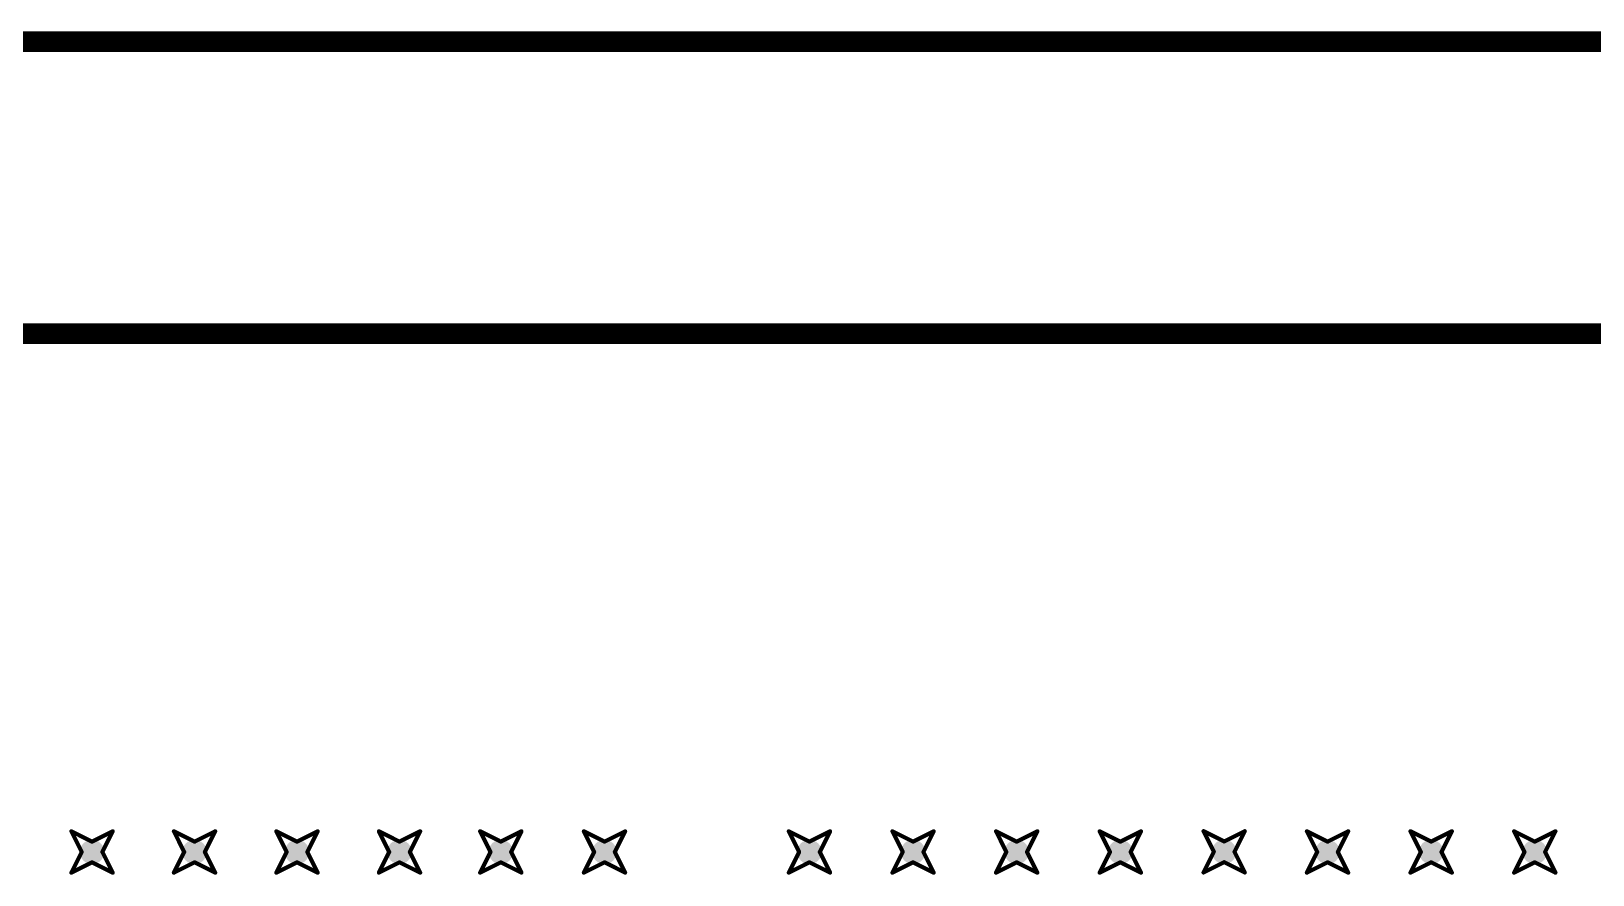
# Model space of a CAD drawing. Header units: millimetres. Extents: x -25 to 478, y -31 to 252.
# Drawn here: x 154.25 to 173.45, y 203.35 to 213.72 of the extents above; entities that cross this region are included whole.
import ezdxf

# ---------------------------------------------------------------- set-up
doc = ezdxf.new("R2010")
doc.units = ezdxf.units.MM
for name, color, linetype in [('DrillDrawing', 1, 'Continuous'), ('Mechanical1', 6, 'Continuous'), ('Mechanical2', 216, 'Continuous'), ('ViaHoleLayer', 16, 'Continuous')]:
    doc.layers.add(name, color=color, linetype=linetype)

msp = doc.modelspace()

# ---------------------------------------------------------------- hatches: boundary and pattern name
at = {"layer": 'ViaHoleLayer'}
h = msp.add_hatch(color=16, dxfattribs=at)
edge = h.paths.add_edge_path()
edge.add_arc((154.998, 203.633), 0.15, 0, 360)
h = msp.add_hatch(color=16, dxfattribs=at)
edge = h.paths.add_edge_path()
edge.add_arc((156.258, 203.633), 0.15, 0, 360)
h = msp.add_hatch(color=16, dxfattribs=at)
edge = h.paths.add_edge_path()
edge.add_arc((157.518, 203.633), 0.15, 0, 360)
h = msp.add_hatch(color=16, dxfattribs=at)
edge = h.paths.add_edge_path()
edge.add_arc((158.778, 203.633), 0.15, 0, 360)
h = msp.add_hatch(color=16, dxfattribs=at)
edge = h.paths.add_edge_path()
edge.add_arc((160.024, 203.633), 0.15, 0, 360)
h = msp.add_hatch(color=16, dxfattribs=at)
edge = h.paths.add_edge_path()
edge.add_arc((161.299, 203.633), 0.15, 0, 360)
h = msp.add_hatch(color=16, dxfattribs=at)
edge = h.paths.add_edge_path()
edge.add_arc((163.819, 203.633), 0.15, 0, 360)
h = msp.add_hatch(color=16, dxfattribs=at)
edge = h.paths.add_edge_path()
edge.add_arc((165.093, 203.633), 0.15, 0, 360)
h = msp.add_hatch(color=16, dxfattribs=at)
edge = h.paths.add_edge_path()
edge.add_arc((166.367, 203.633), 0.15, 0, 360)
h = msp.add_hatch(color=16, dxfattribs=at)
edge = h.paths.add_edge_path()
edge.add_arc((167.641, 203.633), 0.15, 0, 360)
h = msp.add_hatch(color=16, dxfattribs=at)
edge = h.paths.add_edge_path()
edge.add_arc((168.918, 203.635), 0.15, 0, 360)
h = msp.add_hatch(color=16, dxfattribs=at)
edge = h.paths.add_edge_path()
edge.add_arc((170.189, 203.633), 0.15, 0, 360)
h = msp.add_hatch(color=16, dxfattribs=at)
edge = h.paths.add_edge_path()
edge.add_arc((171.463, 203.633), 0.15, 0, 360)
h = msp.add_hatch(color=16, dxfattribs=at)
edge = h.paths.add_edge_path()
edge.add_arc((172.737, 203.633), 0.15, 0, 360)

# ---------------------------------------------------------------- linework, layer by layer
at = {"layer": 'DrillDrawing', "const_width": 0.0508}
for points in [[(154.744, 203.887), (154.998, 203.76)], [(154.744, 203.887), (154.871, 203.633)], [(154.998, 203.76), (155.252, 203.887)], [(155.125, 203.633), (155.252, 203.887)], [(156.004, 203.887), (156.258, 203.76)], [(156.004, 203.887), (156.131, 203.633)], [(156.258, 203.76), (156.512, 203.887)], [(156.385, 203.633), (156.512, 203.887)], [(157.264, 203.887), (157.518, 203.76)], [(157.264, 203.887), (157.391, 203.633)], [(157.518, 203.76), (157.772, 203.887)], [(157.645, 203.633), (157.772, 203.887)], [(158.524, 203.887), (158.778, 203.76)], [(158.524, 203.887), (158.651, 203.633)], [(158.778, 203.76), (159.032, 203.887)], [(158.905, 203.633), (159.032, 203.887)], [(159.77, 203.887), (160.024, 203.76)], [(159.77, 203.887), (159.897, 203.633)], [(160.024, 203.76), (160.278, 203.887)], [(160.151, 203.633), (160.278, 203.887)], [(161.045, 203.887), (161.299, 203.76)], [(161.045, 203.887), (161.172, 203.633)], [(161.299, 203.76), (161.553, 203.887)], [(161.426, 203.633), (161.553, 203.887)], [(163.565, 203.887), (163.819, 203.76)], [(163.565, 203.887), (163.692, 203.633)], [(163.819, 203.76), (164.073, 203.887)], [(163.946, 203.633), (164.073, 203.887)], [(164.839, 203.887), (165.093, 203.76)], [(164.839, 203.887), (164.966, 203.633)], [(165.093, 203.76), (165.347, 203.887)], [(165.22, 203.633), (165.347, 203.887)], [(166.113, 203.887), (166.367, 203.76)], [(166.113, 203.887), (166.24, 203.633)], [(166.367, 203.76), (166.621, 203.887)], [(166.494, 203.633), (166.621, 203.887)], [(167.387, 203.887), (167.641, 203.76)], [(167.387, 203.887), (167.514, 203.633)], [(167.641, 203.76), (167.895, 203.887)], [(167.768, 203.633), (167.895, 203.887)], [(168.664, 203.889), (168.918, 203.762)], [(168.664, 203.889), (168.791, 203.635)], [(168.918, 203.762), (169.172, 203.889)], [(169.045, 203.635), (169.172, 203.889)], [(169.935, 203.887), (170.189, 203.76)], [(169.935, 203.887), (170.062, 203.633)], [(170.189, 203.76), (170.443, 203.887)], [(170.316, 203.633), (170.443, 203.887)], [(171.209, 203.887), (171.463, 203.76)], [(171.209, 203.887), (171.336, 203.633)], [(171.463, 203.76), (171.717, 203.887)], [(171.59, 203.633), (171.717, 203.887)], [(172.483, 203.887), (172.737, 203.76)], [(172.483, 203.887), (172.61, 203.633)], [(172.737, 203.76), (172.991, 203.887)], [(172.864, 203.633), (172.991, 203.887)], [(154.744, 203.379), (154.871, 203.633)], [(154.744, 203.379), (154.998, 203.506)], [(154.998, 203.506), (155.252, 203.379)], [(155.125, 203.633), (155.252, 203.379)], [(156.004, 203.379), (156.131, 203.633)], [(156.004, 203.379), (156.258, 203.506)], [(156.258, 203.506), (156.512, 203.379)], [(156.385, 203.633), (156.512, 203.379)], [(157.264, 203.379), (157.391, 203.633)], [(157.264, 203.379), (157.518, 203.506)], [(157.518, 203.506), (157.772, 203.379)], [(157.645, 203.633), (157.772, 203.379)], [(158.524, 203.379), (158.651, 203.633)], [(158.524, 203.379), (158.778, 203.506)], [(158.778, 203.506), (159.032, 203.379)], [(158.905, 203.633), (159.032, 203.379)], [(159.77, 203.379), (159.897, 203.633)], [(159.77, 203.379), (160.024, 203.506)], [(160.024, 203.506), (160.278, 203.379)], [(160.151, 203.633), (160.278, 203.379)], [(161.045, 203.379), (161.172, 203.633)], [(161.045, 203.379), (161.299, 203.506)], [(161.299, 203.506), (161.553, 203.379)], [(161.426, 203.633), (161.553, 203.379)], [(163.565, 203.379), (163.692, 203.633)], [(163.565, 203.379), (163.819, 203.506)], [(163.819, 203.506), (164.073, 203.379)], [(163.946, 203.633), (164.073, 203.379)], [(164.839, 203.379), (164.966, 203.633)], [(164.839, 203.379), (165.093, 203.506)], [(165.093, 203.506), (165.347, 203.379)], [(165.22, 203.633), (165.347, 203.379)], [(166.113, 203.379), (166.24, 203.633)], [(166.113, 203.379), (166.367, 203.506)], [(166.367, 203.506), (166.621, 203.379)], [(166.494, 203.633), (166.621, 203.379)], [(167.387, 203.379), (167.514, 203.633)], [(167.387, 203.379), (167.641, 203.506)], [(167.641, 203.506), (167.895, 203.379)], [(167.768, 203.633), (167.895, 203.379)], [(168.664, 203.381), (168.791, 203.635)], [(168.664, 203.381), (168.918, 203.508)], [(168.918, 203.508), (169.172, 203.381)], [(169.045, 203.635), (169.172, 203.381)], [(169.935, 203.379), (170.062, 203.633)], [(169.935, 203.379), (170.189, 203.506)], [(170.189, 203.506), (170.443, 203.379)], [(170.316, 203.633), (170.443, 203.379)], [(171.209, 203.379), (171.336, 203.633)], [(171.209, 203.379), (171.463, 203.506)], [(171.463, 203.506), (171.717, 203.379)], [(171.59, 203.633), (171.717, 203.379)], [(172.483, 203.379), (172.61, 203.633)], [(172.483, 203.379), (172.737, 203.506)], [(172.737, 203.506), (172.991, 203.379)], [(172.864, 203.633), (172.991, 203.379)]]:
    msp.add_lwpolyline(points, dxfattribs=at)
at = {"layer": 'DrillDrawing', "const_width": 0.0254}
for points in [[(154.731, 203.887, 1), (154.757, 203.887, 1)], [(154.731, 203.887, 1), (154.757, 203.887, 1)], [(155.239, 203.887, 1), (155.265, 203.887, 1)], [(155.239, 203.887, 1), (155.265, 203.887, 1)], [(155.991, 203.887, 1), (156.017, 203.887, 1)], [(155.991, 203.887, 1), (156.017, 203.887, 1)], [(156.499, 203.887, 1), (156.525, 203.887, 1)], [(156.499, 203.887, 1), (156.525, 203.887, 1)], [(157.251, 203.887, 1), (157.277, 203.887, 1)], [(157.251, 203.887, 1), (157.277, 203.887, 1)], [(157.759, 203.887, 1), (157.785, 203.887, 1)], [(157.759, 203.887, 1), (157.785, 203.887, 1)], [(158.512, 203.887, 1), (158.537, 203.887, 1)], [(158.512, 203.887, 1), (158.537, 203.887, 1)], [(159.02, 203.887, 1), (159.045, 203.887, 1)], [(159.02, 203.887, 1), (159.045, 203.887, 1)], [(159.757, 203.887, 1), (159.782, 203.887, 1)], [(159.757, 203.887, 1), (159.782, 203.887, 1)], [(160.265, 203.887, 1), (160.29, 203.887, 1)], [(160.265, 203.887, 1), (160.29, 203.887, 1)], [(161.032, 203.887, 1), (161.057, 203.887, 1)], [(161.032, 203.887, 1), (161.057, 203.887, 1)], [(161.54, 203.887, 1), (161.565, 203.887, 1)], [(161.54, 203.887, 1), (161.565, 203.887, 1)], [(163.552, 203.887, 1), (163.577, 203.887, 1)], [(163.552, 203.887, 1), (163.577, 203.887, 1)], [(164.06, 203.887, 1), (164.085, 203.887, 1)], [(164.06, 203.887, 1), (164.085, 203.887, 1)], [(164.826, 203.887, 1), (164.851, 203.887, 1)], [(164.826, 203.887, 1), (164.851, 203.887, 1)], [(165.334, 203.887, 1), (165.359, 203.887, 1)], [(165.334, 203.887, 1), (165.359, 203.887, 1)], [(166.1, 203.887, 1), (166.126, 203.887, 1)], [(166.1, 203.887, 1), (166.126, 203.887, 1)], [(166.608, 203.887, 1), (166.634, 203.887, 1)], [(166.608, 203.887, 1), (166.634, 203.887, 1)], [(167.374, 203.887, 1), (167.4, 203.887, 1)], [(167.374, 203.887, 1), (167.4, 203.887, 1)], [(167.882, 203.887, 1), (167.908, 203.887, 1)], [(167.882, 203.887, 1), (167.908, 203.887, 1)], [(168.651, 203.889, 1), (168.676, 203.889, 1)], [(168.651, 203.889, 1), (168.676, 203.889, 1)], [(169.159, 203.889, 1), (169.184, 203.889, 1)], [(169.159, 203.889, 1), (169.184, 203.889, 1)], [(169.922, 203.887, 1), (169.948, 203.887, 1)], [(169.922, 203.887, 1), (169.948, 203.887, 1)], [(170.43, 203.887, 1), (170.456, 203.887, 1)], [(170.43, 203.887, 1), (170.456, 203.887, 1)], [(171.196, 203.887, 1), (171.222, 203.887, 1)], [(171.196, 203.887, 1), (171.222, 203.887, 1)], [(171.704, 203.887, 1), (171.73, 203.887, 1)], [(171.704, 203.887, 1), (171.73, 203.887, 1)], [(172.47, 203.887, 1), (172.496, 203.887, 1)], [(172.47, 203.887, 1), (172.496, 203.887, 1)], [(172.978, 203.887, 1), (173.004, 203.887, 1)], [(172.978, 203.887, 1), (173.004, 203.887, 1)], [(154.985, 203.76, 1), (155.011, 203.76, 1)], [(154.985, 203.76, 1), (155.011, 203.76, 1)], [(156.245, 203.76, 1), (156.271, 203.76, 1)], [(156.245, 203.76, 1), (156.271, 203.76, 1)], [(157.505, 203.76, 1), (157.531, 203.76, 1)], [(157.505, 203.76, 1), (157.531, 203.76, 1)], [(158.766, 203.76, 1), (158.791, 203.76, 1)], [(158.766, 203.76, 1), (158.791, 203.76, 1)], [(160.011, 203.76, 1), (160.036, 203.76, 1)], [(160.011, 203.76, 1), (160.036, 203.76, 1)], [(161.286, 203.76, 1), (161.311, 203.76, 1)], [(161.286, 203.76, 1), (161.311, 203.76, 1)], [(163.806, 203.76, 1), (163.831, 203.76, 1)], [(163.806, 203.76, 1), (163.831, 203.76, 1)], [(165.08, 203.76, 1), (165.105, 203.76, 1)], [(165.08, 203.76, 1), (165.105, 203.76, 1)], [(166.354, 203.76, 1), (166.38, 203.76, 1)], [(166.354, 203.76, 1), (166.38, 203.76, 1)], [(167.628, 203.76, 1), (167.654, 203.76, 1)], [(167.628, 203.76, 1), (167.654, 203.76, 1)], [(168.905, 203.762, 1), (168.93, 203.762, 1)], [(168.905, 203.762, 1), (168.93, 203.762, 1)], [(170.176, 203.76, 1), (170.202, 203.76, 1)], [(170.176, 203.76, 1), (170.202, 203.76, 1)], [(171.45, 203.76, 1), (171.476, 203.76, 1)], [(171.45, 203.76, 1), (171.476, 203.76, 1)], [(172.724, 203.76, 1), (172.75, 203.76, 1)], [(172.724, 203.76, 1), (172.75, 203.76, 1)], [(154.858, 203.633, 1), (154.884, 203.633, 1)], [(154.858, 203.633, 1), (154.884, 203.633, 1)], [(154.985, 203.506, 1), (155.011, 203.506, 1)], [(154.985, 203.506, 1), (155.011, 203.506, 1)], [(155.112, 203.633, 1), (155.138, 203.633, 1)], [(155.112, 203.633, 1), (155.138, 203.633, 1)], [(156.118, 203.633, 1), (156.144, 203.633, 1)], [(156.118, 203.633, 1), (156.144, 203.633, 1)], [(156.245, 203.506, 1), (156.271, 203.506, 1)], [(156.245, 203.506, 1), (156.271, 203.506, 1)], [(156.372, 203.633, 1), (156.398, 203.633, 1)], [(156.372, 203.633, 1), (156.398, 203.633, 1)], [(157.378, 203.633, 1), (157.404, 203.633, 1)], [(157.378, 203.633, 1), (157.404, 203.633, 1)], [(157.505, 203.506, 1), (157.531, 203.506, 1)], [(157.505, 203.506, 1), (157.531, 203.506, 1)], [(157.632, 203.633, 1), (157.658, 203.633, 1)], [(157.632, 203.633, 1), (157.658, 203.633, 1)], [(158.639, 203.633, 1), (158.664, 203.633, 1)], [(158.639, 203.633, 1), (158.664, 203.633, 1)], [(158.766, 203.506, 1), (158.791, 203.506, 1)], [(158.766, 203.506, 1), (158.791, 203.506, 1)], [(158.893, 203.633, 1), (158.918, 203.633, 1)], [(158.893, 203.633, 1), (158.918, 203.633, 1)], [(159.884, 203.633, 1), (159.909, 203.633, 1)], [(159.884, 203.633, 1), (159.909, 203.633, 1)], [(160.011, 203.506, 1), (160.036, 203.506, 1)], [(160.011, 203.506, 1), (160.036, 203.506, 1)], [(160.138, 203.633, 1), (160.163, 203.633, 1)], [(160.138, 203.633, 1), (160.163, 203.633, 1)], [(161.159, 203.633, 1), (161.184, 203.633, 1)], [(161.159, 203.633, 1), (161.184, 203.633, 1)], [(161.286, 203.506, 1), (161.311, 203.506, 1)], [(161.286, 203.506, 1), (161.311, 203.506, 1)], [(161.413, 203.633, 1), (161.438, 203.633, 1)], [(161.413, 203.633, 1), (161.438, 203.633, 1)], [(163.679, 203.633, 1), (163.704, 203.633, 1)], [(163.679, 203.633, 1), (163.704, 203.633, 1)], [(163.806, 203.506, 1), (163.831, 203.506, 1)], [(163.806, 203.506, 1), (163.831, 203.506, 1)], [(163.933, 203.633, 1), (163.958, 203.633, 1)], [(163.933, 203.633, 1), (163.958, 203.633, 1)], [(164.953, 203.633, 1), (164.978, 203.633, 1)], [(164.953, 203.633, 1), (164.978, 203.633, 1)], [(165.08, 203.506, 1), (165.105, 203.506, 1)], [(165.08, 203.506, 1), (165.105, 203.506, 1)], [(165.207, 203.633, 1), (165.232, 203.633, 1)], [(165.207, 203.633, 1), (165.232, 203.633, 1)], [(166.227, 203.633, 1), (166.253, 203.633, 1)], [(166.227, 203.633, 1), (166.253, 203.633, 1)], [(166.354, 203.506, 1), (166.38, 203.506, 1)], [(166.354, 203.506, 1), (166.38, 203.506, 1)], [(166.481, 203.633, 1), (166.507, 203.633, 1)], [(166.481, 203.633, 1), (166.507, 203.633, 1)], [(167.501, 203.633, 1), (167.527, 203.633, 1)], [(167.501, 203.633, 1), (167.527, 203.633, 1)], [(167.628, 203.506, 1), (167.654, 203.506, 1)], [(167.628, 203.506, 1), (167.654, 203.506, 1)], [(167.755, 203.633, 1), (167.781, 203.633, 1)], [(167.755, 203.633, 1), (167.781, 203.633, 1)], [(168.778, 203.635, 1), (168.803, 203.635, 1)], [(168.778, 203.635, 1), (168.803, 203.635, 1)], [(168.905, 203.508, 1), (168.93, 203.508, 1)], [(168.905, 203.508, 1), (168.93, 203.508, 1)], [(169.032, 203.635, 1), (169.057, 203.635, 1)], [(169.032, 203.635, 1), (169.057, 203.635, 1)], [(170.049, 203.633, 1), (170.075, 203.633, 1)], [(170.049, 203.633, 1), (170.075, 203.633, 1)], [(170.176, 203.506, 1), (170.202, 203.506, 1)], [(170.176, 203.506, 1), (170.202, 203.506, 1)], [(170.303, 203.633, 1), (170.329, 203.633, 1)], [(170.303, 203.633, 1), (170.329, 203.633, 1)], [(171.323, 203.633, 1), (171.349, 203.633, 1)], [(171.323, 203.633, 1), (171.349, 203.633, 1)], [(171.45, 203.506, 1), (171.476, 203.506, 1)], [(171.45, 203.506, 1), (171.476, 203.506, 1)], [(171.577, 203.633, 1), (171.603, 203.633, 1)], [(171.577, 203.633, 1), (171.603, 203.633, 1)], [(172.597, 203.633, 1), (172.623, 203.633, 1)], [(172.597, 203.633, 1), (172.623, 203.633, 1)], [(172.724, 203.506, 1), (172.75, 203.506, 1)], [(172.724, 203.506, 1), (172.75, 203.506, 1)], [(172.851, 203.633, 1), (172.877, 203.633, 1)], [(172.851, 203.633, 1), (172.877, 203.633, 1)], [(154.731, 203.379, 1), (154.757, 203.379, 1)], [(154.731, 203.379, 1), (154.757, 203.379, 1)], [(155.239, 203.379, 1), (155.265, 203.379, 1)], [(155.239, 203.379, 1), (155.265, 203.379, 1)], [(155.991, 203.379, 1), (156.017, 203.379, 1)], [(155.991, 203.379, 1), (156.017, 203.379, 1)], [(156.499, 203.379, 1), (156.525, 203.379, 1)], [(156.499, 203.379, 1), (156.525, 203.379, 1)], [(157.251, 203.379, 1), (157.277, 203.379, 1)], [(157.251, 203.379, 1), (157.277, 203.379, 1)], [(157.759, 203.379, 1), (157.785, 203.379, 1)], [(157.759, 203.379, 1), (157.785, 203.379, 1)], [(158.512, 203.379, 1), (158.537, 203.379, 1)], [(158.512, 203.379, 1), (158.537, 203.379, 1)], [(159.02, 203.379, 1), (159.045, 203.379, 1)], [(159.02, 203.379, 1), (159.045, 203.379, 1)], [(159.757, 203.379, 1), (159.782, 203.379, 1)], [(159.757, 203.379, 1), (159.782, 203.379, 1)], [(160.265, 203.379, 1), (160.29, 203.379, 1)], [(160.265, 203.379, 1), (160.29, 203.379, 1)], [(161.032, 203.379, 1), (161.057, 203.379, 1)], [(161.032, 203.379, 1), (161.057, 203.379, 1)], [(161.54, 203.379, 1), (161.565, 203.379, 1)], [(161.54, 203.379, 1), (161.565, 203.379, 1)], [(163.552, 203.379, 1), (163.577, 203.379, 1)], [(163.552, 203.379, 1), (163.577, 203.379, 1)], [(164.06, 203.379, 1), (164.085, 203.379, 1)], [(164.06, 203.379, 1), (164.085, 203.379, 1)], [(164.826, 203.379, 1), (164.851, 203.379, 1)], [(164.826, 203.379, 1), (164.851, 203.379, 1)], [(165.334, 203.379, 1), (165.359, 203.379, 1)], [(165.334, 203.379, 1), (165.359, 203.379, 1)], [(166.1, 203.379, 1), (166.126, 203.379, 1)], [(166.1, 203.379, 1), (166.126, 203.379, 1)], [(166.608, 203.379, 1), (166.634, 203.379, 1)], [(166.608, 203.379, 1), (166.634, 203.379, 1)], [(167.374, 203.379, 1), (167.4, 203.379, 1)], [(167.374, 203.379, 1), (167.4, 203.379, 1)], [(167.882, 203.379, 1), (167.908, 203.379, 1)], [(167.882, 203.379, 1), (167.908, 203.379, 1)], [(168.651, 203.381, 1), (168.676, 203.381, 1)], [(168.651, 203.381, 1), (168.676, 203.381, 1)], [(169.159, 203.381, 1), (169.184, 203.381, 1)], [(169.159, 203.381, 1), (169.184, 203.381, 1)], [(169.922, 203.379, 1), (169.948, 203.379, 1)], [(169.922, 203.379, 1), (169.948, 203.379, 1)], [(170.43, 203.379, 1), (170.456, 203.379, 1)], [(170.43, 203.379, 1), (170.456, 203.379, 1)], [(171.196, 203.379, 1), (171.222, 203.379, 1)], [(171.196, 203.379, 1), (171.222, 203.379, 1)], [(171.704, 203.379, 1), (171.73, 203.379, 1)], [(171.704, 203.379, 1), (171.73, 203.379, 1)], [(172.47, 203.379, 1), (172.496, 203.379, 1)], [(172.47, 203.379, 1), (172.496, 203.379, 1)], [(172.978, 203.379, 1), (173.004, 203.379, 1)], [(172.978, 203.379, 1), (173.004, 203.379, 1)]]:
    msp.add_lwpolyline(points, format="xyb", close=True, dxfattribs=at)
at = {"layer": 'Mechanical1', "const_width": 0.254}
msp.add_lwpolyline([(0, 210), (375, 210)], dxfattribs=at)
at = {"layer": 'Mechanical2', "const_width": 0.254}
msp.add_lwpolyline([(0, 213.589), (180.974, 213.589)], dxfattribs=at)

doc.saveas('drawing.dxf')
